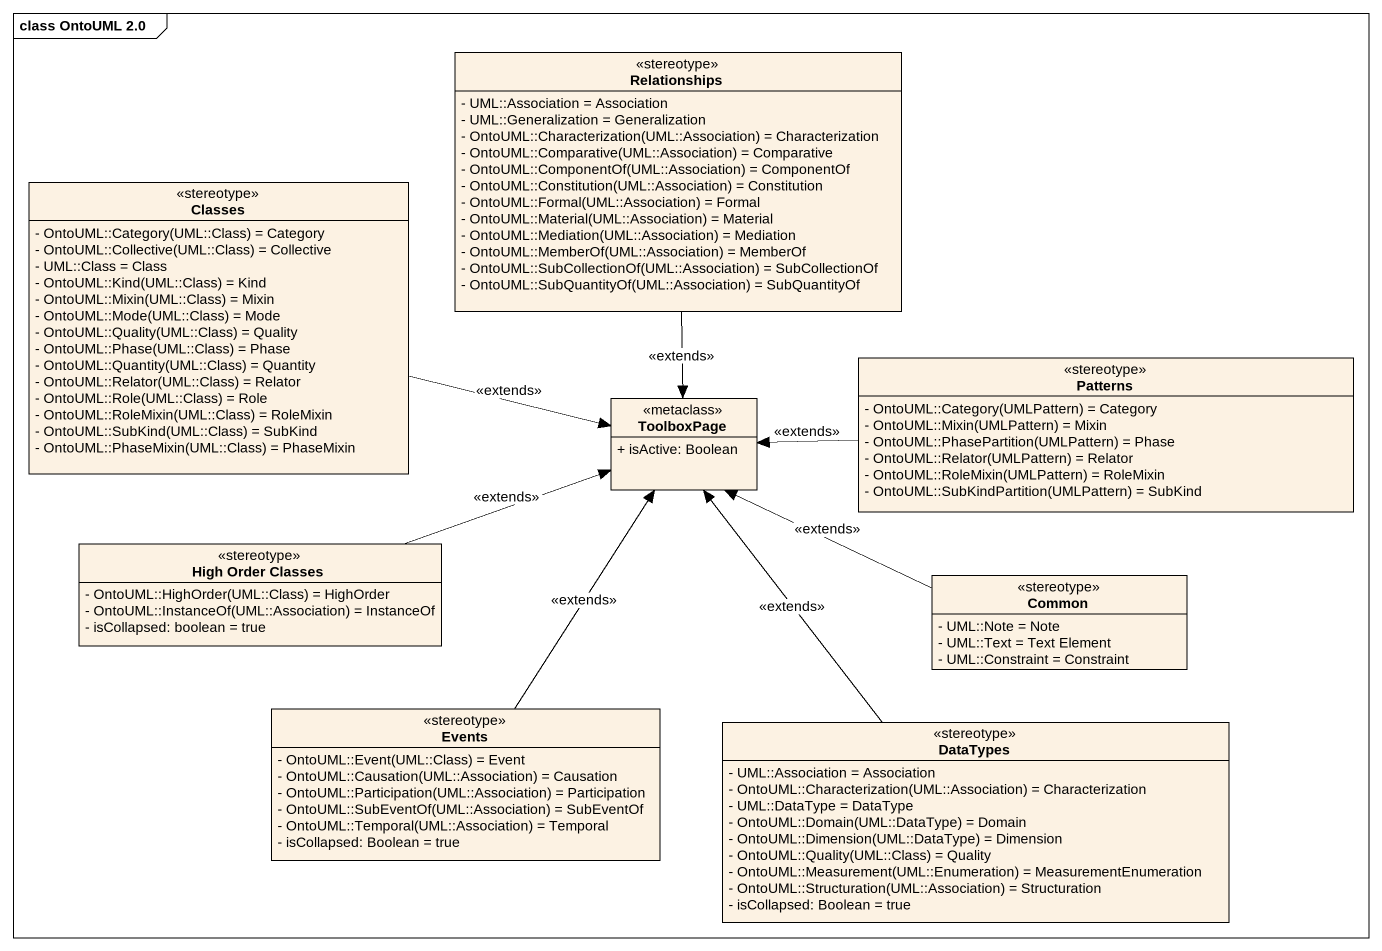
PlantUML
@startuml
mainframe class OntoUML 2.0
hide circle
hide empty members
skinparam classAttributeIconSize 0
class Relationships <<stereotype>> {
  - UML::Association = Association
  - UML::Generalization = Generalization
  {field} - OntoUML::Characterization(UML::Association) = Characterization
  {field} - OntoUML::Comparative(UML::Association) = Comparative
  {field} - OntoUML::ComponentOf(UML::Association) = ComponentOf
  {field} - OntoUML::Constitution(UML::Association) = Constitution
  {field} - OntoUML::Formal(UML::Association) = Formal
  {field} - OntoUML::Material(UML::Association) = Material
  {field} - OntoUML::Mediation(UML::Association) = Mediation
  {field} - OntoUML::MemberOf(UML::Association) = MemberOf
  {field} - OntoUML::SubCollectionOf(UML::Association) = SubCollectionOf
  {field} - OntoUML::SubQuantityOf(UML::Association) = SubQuantityOf
}
class Classes <<stereotype>> {
  {field} - OntoUML::Category(UML::Class) = Category
  {field} - OntoUML::Collective(UML::Class) = Collective
  - UML::Class = Class
  {field} - OntoUML::Kind(UML::Class) = Kind
  {field} - OntoUML::Mixin(UML::Class) = Mixin
  {field} - OntoUML::Mode(UML::Class) = Mode
  {field} - OntoUML::Quality(UML::Class) = Quality
  {field} - OntoUML::Phase(UML::Class) = Phase
  {field} - OntoUML::Quantity(UML::Class) = Quantity
  {field} - OntoUML::Relator(UML::Class) = Relator
  {field} - OntoUML::Role(UML::Class) = Role
  {field} - OntoUML::RoleMixin(UML::Class) = RoleMixin
  {field} - OntoUML::SubKind(UML::Class) = SubKind
  {field} - OntoUML::PhaseMixin(UML::Class) = PhaseMixin
}
class Patterns <<stereotype>> {
  {field} - OntoUML::Category(UMLPattern) = Category
  {field} - OntoUML::Mixin(UMLPattern) = Mixin
  {field} - OntoUML::PhasePartition(UMLPattern) = Phase
  {field} - OntoUML::Relator(UMLPattern) = Relator
  {field} - OntoUML::RoleMixin(UMLPattern) = RoleMixin
  {field} - OntoUML::SubKindPartition(UMLPattern) = SubKind
}
class ToolboxPage <<metaclass>> {
  + isActive: Boolean
}
class "High Order Classes" as High_Order_Classes <<stereotype>> {
  {field} - OntoUML::HighOrder(UML::Class) = HighOrder
  {field} - OntoUML::InstanceOf(UML::Association) = InstanceOf
  - isCollapsed: boolean = true
}
class Common <<stereotype>> {
  - UML::Note = Note
  - UML::Text = Text Element
  - UML::Constraint = Constraint
}
class Events <<stereotype>> {
  {field} - OntoUML::Event(UML::Class) = Event
  {field} - OntoUML::Causation(UML::Association) = Causation
  {field} - OntoUML::Participation(UML::Association) = Participation
  {field} - OntoUML::SubEventOf(UML::Association) = SubEventOf
  {field} - OntoUML::Temporal(UML::Association) = Temporal
  - isCollapsed: Boolean = true
}
class DataTypes <<stereotype>> {
  - UML::Association = Association
  {field} - OntoUML::Characterization(UML::Association) = Characterization
  - UML::DataType = DataType
  {field} - OntoUML::Domain(UML::DataType) = Domain
  {field} - OntoUML::Dimension(UML::DataType) = Dimension
  {field} - OntoUML::Quality(UML::Class) = Quality
  {field} - OntoUML::Measurement(UML::Enumeration) = MeasurementEnumeration
  {field} - OntoUML::Structuration(UML::Association) = Structuration
  - isCollapsed: Boolean = true
}
Relationships --> ToolboxPage : <<extends>>
Classes -right-> ToolboxPage : <<extends>>
Patterns -left-> ToolboxPage : <<extends>>
High_Order_Classes -right-> ToolboxPage : <<extends>>
Common -left-> ToolboxPage : <<extends>>
Events -up-> ToolboxPage : <<extends>>
DataTypes -up-> ToolboxPage : <<extends>>
@enduml
